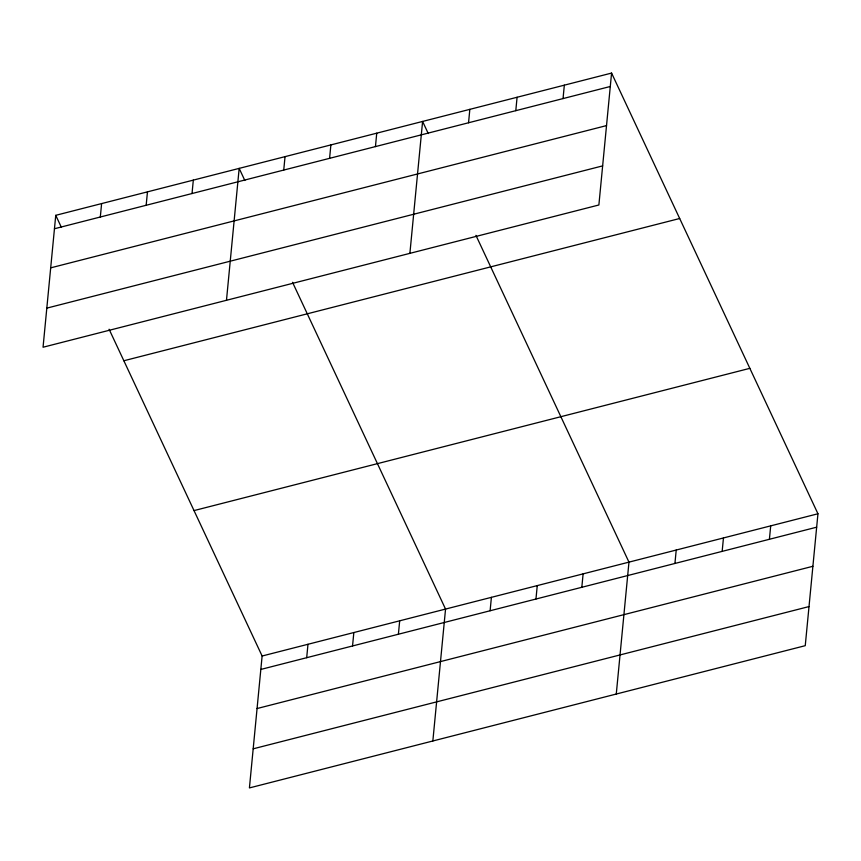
<?xml version="1.0" encoding="UTF-8"?>
<svg xmlns="http://www.w3.org/2000/svg" width="861" height="861" viewBox="0 0 861 861"><rect width="100%" height="100%" fill="white"/><g stroke="black" fill="none" stroke-linecap="round" stroke-linejoin="round"><path stroke-width="1.29" d="M55.75 215.325L43.05 347.231L598.879 204.983L611.579 73.077L55.75 215.325L61.422 227.444M100.317 217.004L101.609 203.594M146.166 205.273L147.468 191.852M192.025 193.531L193.316 180.121M226.475 300.285L239.175 168.379L244.847 180.498M283.743 170.069L285.034 156.648M109.099 329.246L262.121 656.017L249.421 787.923L805.25 645.675L817.95 513.769L611.579 73.077M329.591 158.327L330.882 144.906M306.688 657.696L307.98 644.286M375.45 146.596L376.741 133.175M352.547 645.965L353.839 632.544M409.89 253.349L422.6 121.444L428.272 133.563M398.395 634.234L399.687 620.813M468.545 122.768L469.837 109.347M432.846 740.987L445.546 609.082L292.525 282.3M515.793 110.671L517.084 97.261M490.113 610.761L491.405 597.34M563.04 98.584L564.332 85.164M535.962 599.019L537.253 585.609M581.821 587.288L583.112 573.867M616.272 694.041L628.971 562.136L475.939 235.354M674.927 563.46L676.219 550.039M722.164 551.374L723.455 537.953M769.411 539.277L770.703 525.856M54.458 228.746L610.288 86.487M50.691 267.846L606.521 125.598M46.817 308.13L602.646 165.882M123.855 360.759L679.684 218.5M194.016 510.595L749.845 368.336M262.121 656.017L817.95 513.769M260.829 669.438L816.658 527.19M257.062 708.538L812.892 566.29M253.188 748.822L809.017 606.574"/></g></svg>
